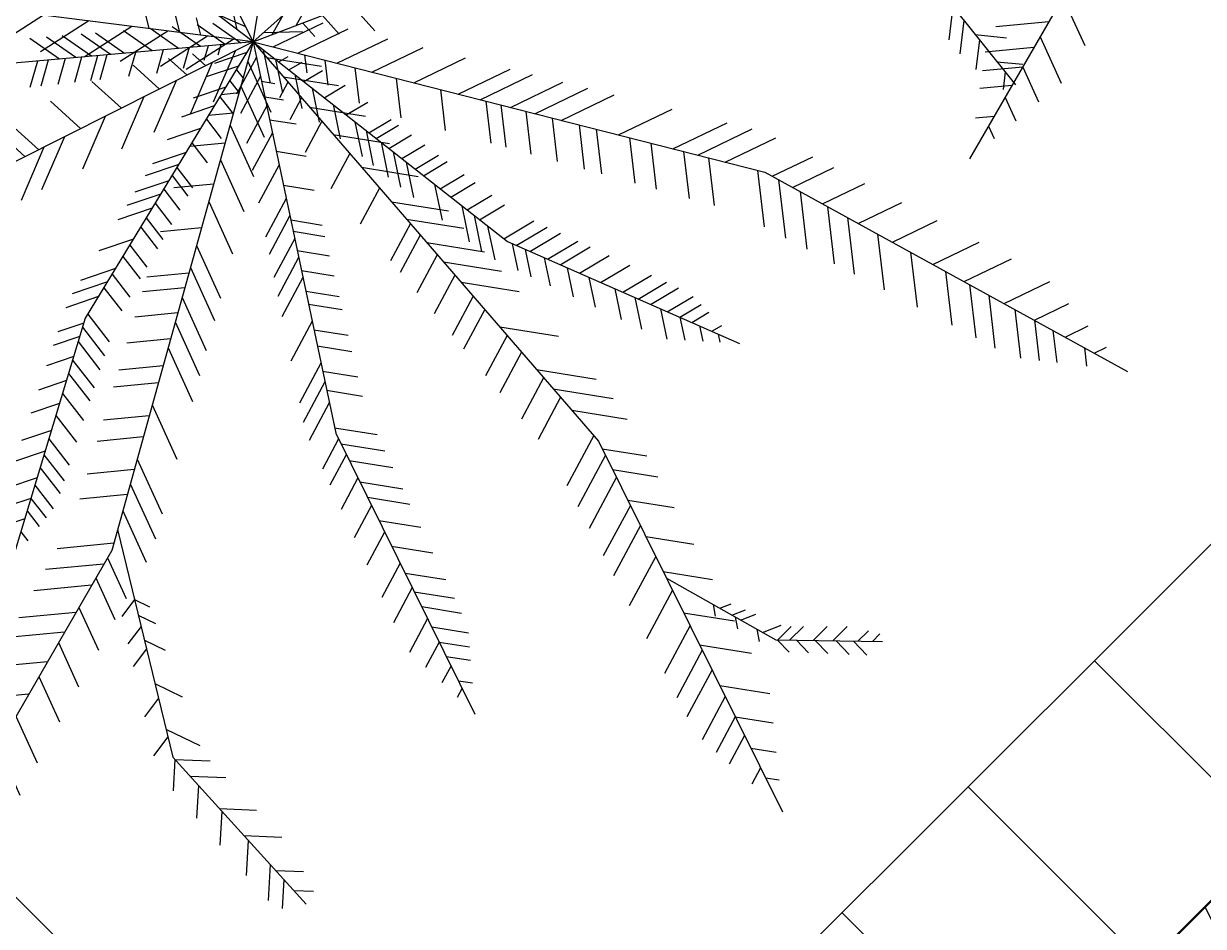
# Model space of a CAD drawing. Extents: x 58467 to 79089, y -33726 to -17391.
# Drawn here: x 69414.55 to 69456.57, y -21263.59 to -21231.42 of the extents above; entities that cross this region are included whole.
import ezdxf

# ---------------------------------------------------------------- set-up
doc = ezdxf.new("R2010")
doc.units = 0
doc.header["$LTSCALE"] = 100
for name, color, linetype in [('BA_elev4', 252, 'Continuous'), ('BA_env_landscp', 84, 'Continuous'), ('BA_mat_timber', 44, 'Continuous')]:
    doc.layers.add(name, color=color, linetype=linetype)

# ---------------------------------------------------------------- blocks, each defined once
blk = doc.blocks.new('MAVİ SEDİR')
for p, q in [((215889.63, 56499.32), (215959.36, 56491.6)), ((215933.88, 56494.42), (215943.6, 56502.32)), ((215947.63, 56492.9), (215955.61, 56499.39)), ((215919.79, 56495.98), (215927.97, 56485.59)), ((215926.79, 56495.21), (215935.08, 56484.69)), ((215936.55, 56494.13), (215943.92, 56484.77)), ((215952.84, 56492.32), (215957.15, 56486.86)), ((216017.46, 56427), (216024.12, 56446.04)), ((216030.69, 56430.84), (216035.71, 56445.19)), ((216044.02, 56434.72), (216047.39, 56444.34)), ((216056.65, 56438.39), (216058.45, 56443.53)), ((215986.48, 56417.99), (215993.21, 56437.24)), ((216000.12, 56421.96), (216007.02, 56441.67)), ((216038.75, 56433.19), (216048.83, 56425.22)), ((216052.41, 56437.16), (216058.24, 56432.56)), ((215968.95, 56412.89), (215975.47, 56431.54)), ((216022.16, 56428.36), (216037.41, 56416.32)), ((216030.69, 56430.84), (216043.29, 56420.9)), ((215954.11, 56408.58), (215960.46, 56426.72)), ((216010.83, 56425.07), (216027.4, 56411.98)), ((215938.58, 56404.06), (215944.73, 56421.67)), ((215991.97, 56419.59), (216008.89, 56406.23)), ((216002.46, 56422.64), (216019.19, 56409.43)), ((215916.72, 56397.7), (215922.62, 56414.56)), ((215925.54, 56400.27), (215931.55, 56417.43)), ((215976.85, 56415.19), (215994.05, 56401.61)), ((215899.55, 56388.47), (215906.91, 56409.52)), ((215962.52, 56411.02), (215979.99, 56397.23)), ((215889.9, 56382.74), (215897.83, 56405.41)), ((215940.82, 56404.71), (215958.68, 56390.6)), ((215949.44, 56407.22), (215967.15, 56393.24)), ((215881.19, 56377.57), (215889.08, 56400.14)), ((215928.83, 56401.23), (215946.92, 56386.94)), ((215910.99, 56395.27), (215928.71, 56381.28)), ((215919.52, 56398.52), (215937.78, 56384.1)), ((215861.97, 56366.17), (215869.78, 56388.5)), ((215893.75, 56385.03), (215908.63, 56373.28)), ((215884.9, 56379.78), (215899.59, 56368.19)), ((215841.84, 56354.22), (215849.56, 56376.3)), ((215873.36, 56372.93), (215887.78, 56361.54)), ((215832.62, 56348.75), (215840.3, 56370.72)), ((215865.86, 56368.48), (215880.12, 56357.22)), ((215823.96, 56343.61), (215831.61, 56365.48)), ((215813.35, 56337.31), (215820.95, 56359.05)), ((215848.14, 56357.96), (215862, 56347.02)), ((215854.15, 56361.52), (215868.14, 56350.47)), ((215805.52, 56332.67), (215813.09, 56354.31)), ((215838.62, 56352.31), (215852.26, 56341.53)), ((215789.99, 56323.44), (215797.49, 56344.9)), ((215829.42, 56346.85), (215842.86, 56336.23)), ((215820.56, 56341.59), (215833.8, 56331.13)), ((215918.56, 56327.67), (215921.73, 56340.2)), ((215925.29, 56330.29), (215928.21, 56341.83)), ((215930.36, 56332.27), (215932.77, 56341.79)), ((215935.15, 56334.13), (215937.08, 56341.76)), ((215943.27, 56337.3), (215944.38, 56341.71)), ((215775.2, 56314.67), (215782.65, 56335.95)), ((215815.36, 56338.51), (215828.49, 56328.14)), ((215907.36, 56323.3), (215910.6, 56336.1)), ((215913.59, 56325.73), (215916.79, 56338.38)), ((215938.29, 56335.36), (215943.51, 56331.94)), ((215945.79, 56338.28), (215948.58, 56336.46)), ((215889.87, 56316.48), (215893.21, 56329.69)), ((215898.38, 56319.79), (215901.67, 56332.8)), ((215930.36, 56332.27), (215938.15, 56327.17)), ((215740.89, 56306.54), (215734.79, 56327.89)), ((215750.44, 56327.88), (215764.46, 56327.12)), ((215762.87, 56307.35), (215770.26, 56328.48)), ((215799.33, 56328.99), (215812.09, 56318.91)), ((215876.97, 56311.45), (215880.39, 56324.96)), ((215882.1, 56313.45), (215885.48, 56326.84)), ((215912.2, 56325.19), (215922.9, 56318.18)), ((215922.51, 56329.2), (215932.84, 56322.44)), ((215864.32, 56306.51), (215867.81, 56320.32)), ((215869.85, 56308.67), (215873.31, 56322.35)), ((215904.1, 56322.03), (215914.55, 56315.19)), ((215736.74, 56297.27), (215730.68, 56318.51)), ((215745.43, 56316.69), (215755.33, 56316.16)), ((215749.13, 56299.2), (215756.46, 56320.16)), ((215783.78, 56319.76), (215796.19, 56309.95)), ((215858.97, 56304.91), (215862.36, 56318.31)), ((215893.68, 56317.96), (215903.8, 56311.34)), ((215740.4, 56294.01), (215747.69, 56314.87)), ((215769.24, 56311.13), (215780.26, 56302.42)), ((215827.06, 56301.09), (215829.79, 56311.88)), ((215832.36, 56301.73), (215835.12, 56312.64)), ((215840.52, 56302.7), (215843.33, 56313.81)), ((215846.78, 56303.45), (215849.62, 56314.71)), ((215875.64, 56310.93), (215885.2, 56304.67)), ((215884.87, 56314.53), (215894.72, 56308.08)), ((215733.77, 56295.48), (215744.28, 56306.6)), ((215742.03, 56309.07), (215749.11, 56308.69)), ((215791.36, 56296.82), (215793.87, 56306.75)), ((215795.03, 56297.26), (215797.56, 56307.27)), ((215801.29, 56298.01), (215803.86, 56308.17)), ((215807.8, 56298.79), (215810.41, 56309.11)), ((215814.53, 56299.59), (215817.18, 56310.08)), ((215818.78, 56300.1), (215821.45, 56310.69)), ((215867.9, 56307.91), (215877.21, 56301.81)), ((215741.51, 56289.3), (215759.41, 56302.24)), ((215751.64, 56288.56), (215769.63, 56301.57)), ((215758.69, 56304.87), (215766.47, 56298.73)), ((215769.03, 56294.14), (215771.4, 56303.54)), ((215780.02, 56295.46), (215782.46, 56305.12)), ((215837.89, 56302.39), (215850.14, 56294.38)), ((215844.05, 56303.13), (215856.35, 56295.08)), ((215850.87, 56303.94), (215862.3, 56296.47)), ((215862.66, 56305.87), (215871.81, 56299.88)), ((215725.43, 56288.79), (215706.74, 56300.57)), ((215751.29, 56292.02), (215752.78, 56297.9)), ((215751.52, 56300.61), (215757.09, 56296.22)), ((215758.75, 56292.91), (215760.85, 56301.25)), ((215767.57, 56287.4), (215785.71, 56300.51)), ((215781.88, 56286.36), (215800.14, 56299.57)), ((215797.44, 56297.55), (215809.31, 56289.78)), ((215799.02, 56285.11), (215817.44, 56298.43)), ((215803.56, 56298.28), (215815.48, 56290.47)), ((215810.07, 56299.06), (215822.06, 56291.21)), ((215817.04, 56283.8), (215835.62, 56297.23)), ((215824.31, 56300.76), (215836.43, 56292.83)), ((216047.84, 56268.63), (216078.14, 56298.05)), ((216071.17, 56291.28), (216071.21, 56297.21)), ((216075.31, 56295.31), (216075.34, 56299.49)), ((215746.22, 56291.41), (215747.29, 56295.63)), ((215754.24, 56292.38), (215765.71, 56284.87)), ((215762.97, 56293.42), (215774.52, 56285.86)), ((215773.42, 56294.67), (215785.06, 56287.05)), ((215784.4, 56295.99), (215796.15, 56288.3)), ((215789.93, 56296.65), (215801.73, 56288.92)), ((215826.11, 56283.14), (215844.78, 56296.63)), ((215838.43, 56282.24), (215857.2, 56295.82)), ((215848.47, 56281.51), (215867.33, 56295.15)), ((215859.16, 56280.73), (215878.12, 56294.44)), ((215882.51, 56279.03), (215901.68, 56292.89)), ((216063.99, 56284.31), (216064.04, 56292.38)), ((215727.14, 56292.01), (215710.22, 56285.39)), ((215738.36, 56290.47), (215749.68, 56283.06)), ((215744.53, 56291.21), (215755.91, 56283.77)), ((215754.41, 56288.36), (215756.47, 56281.57)), ((215762.73, 56287.75), (215765.6, 56278.27)), ((215904.8, 56277.41), (215924.17, 56291.41)), ((215914.9, 56276.67), (215934.36, 56290.74)), ((215926.09, 56275.86), (215944.16, 56288.92)), ((216069.96, 56290.11), (216077.62, 56289.93)), ((215730.26, 56286.09), (215716.94, 56283.74)), ((215727.05, 56284.94), (215722.35, 56263.35)), ((215734.61, 56285.07), (215728.61, 56272.95)), ((215737.42, 56282.84), (215758.11, 56275.09)), ((215738.57, 56286.54), (215743.43, 56270.51)), ((215746.78, 56281.18), (215751.14, 56284.33)), ((215774.95, 56286.86), (215779.03, 56273.42)), ((215791.82, 56285.63), (215796.41, 56270.49)), ((215809.85, 56284.32), (215814.57, 56268.75)), ((215828.46, 56282.97), (215833.3, 56266.96)), ((215945.46, 56273.62), (215959.94, 56284.08)), ((216058.44, 56278.92), (216058.49, 56286.8)), ((216065, 56285.29), (216072.44, 56285.12)), ((215716.81, 56277.03), (215710.75, 56280.71)), ((215726.27, 56281.32), (215712.88, 56278.96)), ((215719.01, 56278.73), (215714.29, 56257.03)), ((215725.18, 56280.02), (215727.28, 56276.22)), ((215736.09, 56279.03), (215730.05, 56266.85)), ((215730.9, 56282.21), (215739.08, 56261.68)), ((215745.02, 56282.33), (215749.9, 56266.23)), ((215752.08, 56277.73), (215758.16, 56282.13)), ((215759.86, 56272.65), (215768.48, 56278.89)), ((215834.48, 56282.53), (215839.37, 56266.38)), ((215844.75, 56281.78), (215849.72, 56265.39)), ((215855.42, 56281), (215860.46, 56264.36)), ((215866.47, 56280.2), (215871.59, 56263.3)), ((215873.43, 56279.69), (215878.6, 56262.63)), ((215887.03, 56278.7), (215892.29, 56261.32)), ((215954.17, 56270.68), (215968.9, 56281.34)), ((216051.75, 56272.42), (216051.8, 56280.08)), ((216059.01, 56279.47), (216066.19, 56279.31)), ((215710.21, 56271.93), (215701.74, 56277.07)), ((215719.99, 56273.83), (215706.49, 56271.44)), ((215721.9, 56276.1), (215724.84, 56270.8)), ((215736.49, 56277.38), (215740.8, 56276.83)), ((215742.41, 56274), (215763.21, 56266.21)), ((215755.16, 56275.72), (215760.07, 56259.49)), ((215895.72, 56278.07), (215901.05, 56260.48)), ((215909.11, 56277.09), (215914.53, 56259.19)), ((215919.37, 56276.35), (215924.86, 56258.2)), ((215939.37, 56274.89), (215945.91, 56253.29)), ((215967.03, 56266.34), (215982.14, 56277.27)), ((216041.98, 56266.99), (216045.19, 56274.28)), ((216048.32, 56269.09), (216048.37, 56276.63)), ((216053.69, 56274.31), (216060.64, 56274.15)), ((215700.51, 56264.43), (215688.51, 56271.72)), ((215706.37, 56268.96), (215701.62, 56247.09)), ((215717.08, 56270.35), (215721.25, 56262.83)), ((215726.84, 56269.93), (215719.75, 56269.59)), ((215727.71, 56272.56), (215735.93, 56251.93)), ((215738.4, 56269.53), (215732.32, 56257.25)), ((215737.7, 56272.42), (215743.72, 56271.64)), ((215743.77, 56271.58), (215739.26, 56266.11)), ((215764.26, 56269.78), (215769.21, 56253.43)), ((215770.59, 56265.65), (215780.3, 56272.68)), ((215948.22, 56272.69), (215954.96, 56250.42)), ((215957.41, 56269.59), (215964.09, 56247.53)), ((215982.36, 56261.17), (215997.93, 56272.43)), ((216032.36, 56264.32), (216034.95, 56270.18)), ((216048.32, 56269.09), (216055.03, 56268.94)), ((215714.35, 56267.09), (215700.75, 56264.69)), ((215739.48, 56265.12), (215748.01, 56264.03)), ((215747.87, 56264.31), (215741.56, 56256.67)), ((215782.06, 56258.17), (215792.05, 56265.39)), ((215969.24, 56265.6), (215975.84, 56243.81)), ((215997, 56256.24), (216013, 56267.81)), ((215999.86, 56255.27), (216047.84, 56268.63)), ((216023.16, 56261.76), (216025.15, 56266.26)), ((216028.45, 56263.23), (216030.79, 56268.52)), ((216039.5, 56266.31), (216043.58, 56263.44)), ((215695.02, 56260.18), (215690.23, 56238.16)), ((215710.43, 56262.41), (215715.13, 56253.94)), ((215724.22, 56262.01), (215714.32, 56261.54)), ((215740.48, 56260.99), (215734.36, 56248.63)), ((215750.26, 56260.09), (215771.22, 56252.24)), ((215775.17, 56262.66), (215780.16, 56246.18)), ((215977.75, 56262.73), (215984.29, 56241.13)), ((216014.3, 56250.4), (216030.83, 56262.35)), ((216020.32, 56260.96), (216024.11, 56258.31)), ((216029.99, 56263.66), (216033.92, 56260.9)), ((215707.59, 56259.02), (215693.88, 56256.61)), ((215722.69, 56257.4), (215730.98, 56236.61)), ((215741.93, 56255.07), (215751.54, 56253.83)), ((215786.64, 56255.18), (215791.67, 56238.55)), ((215793.9, 56250.44), (215804.17, 56257.87)), ((215797.73, 56247.94), (215808.09, 56255.43)), ((215990.66, 56258.37), (215997.11, 56237.08)), ((216027.76, 56245.86), (216044.68, 56258.1)), ((215700.48, 56250.54), (215686.65, 56248.1)), ((215703.32, 56253.93), (215708.15, 56245.22)), ((215720.37, 56250.37), (215706.33, 56249.71)), ((215742.97, 56250.77), (215736.8, 56238.29)), ((215753.9, 56253.64), (215744.96, 56242.8)), ((215792.41, 56251.42), (215797.47, 56234.71)), ((215804.27, 56243.68), (215814.79, 56251.28)), ((216004.79, 56253.61), (216011.15, 56232.63)), ((216044.87, 56240.09), (216061.22, 56251.91)), ((215681.42, 56249.67), (215676.59, 56227.46)), ((215696.9, 56246.28), (215683.02, 56243.83)), ((215757.31, 56247.59), (215778.42, 56239.69)), ((215800.25, 56246.31), (215805.33, 56229.5)), ((215811.06, 56239.25), (215821.74, 56246.97)), ((216019.72, 56248.57), (216025.97, 56227.94)), ((215693.61, 56242.34), (215698.62, 56233.31)), ((215695.98, 56245.17), (215700.95, 56236.22)), ((215718.18, 56243.78), (215726.53, 56222.84)), ((215744.55, 56244.31), (215754.43, 56243.04)), ((215806.63, 56242.14), (215811.75, 56225.26)), ((215818.09, 56234.66), (215828.93, 56242.5)), ((216030.07, 56245.08), (216036.25, 56224.68)), ((216038.32, 56242.29), (216044.44, 56222.09)), ((216057.92, 56235.68), (216070.24, 56244.59)), ((215667.12, 56238.62), (215662.25, 56216.21)), ((215692.05, 56240.48), (215678.08, 56238.02)), ((215689.56, 56237.51), (215694.64, 56228.34)), ((215745.59, 56240.02), (215739.36, 56227.44)), ((215762.21, 56238.91), (215752.13, 56226.71)), ((215813.44, 56237.7), (215818.58, 56220.73)), ((215822.52, 56231.77), (215833.47, 56239.69)), ((216049.5, 56238.52), (216055.14, 56219.92)), ((216071.08, 56231.25), (216079.34, 56237.22)), ((215688.09, 56235.76), (215674.05, 56233.28)), ((215685.35, 56232.48), (215690.51, 56223.17)), ((215715.05, 56234.32), (215699.25, 56233.57)), ((215746.91, 56234.61), (215740.66, 56221.97)), ((215747.25, 56233.21), (215757.41, 56231.91)), ((215765.76, 56232.62), (215787.05, 56224.65)), ((215831.17, 56226.13), (215842.32, 56234.2)), ((216057.92, 56235.68), (216062.58, 56220.32)), ((216065.87, 56233), (216069.6, 56220.7)), ((215683.88, 56230.73), (215669.77, 56228.24)), ((215680.99, 56227.29), (215686.24, 56217.83)), ((215712.78, 56227.46), (215721.2, 56206.34)), ((215748.7, 56227.27), (215742.41, 56214.55)), ((215748.13, 56229.62), (215758.38, 56228.3)), ((215828.29, 56228.01), (215833.49, 56210.85)), ((215836.7, 56222.52), (215847.99, 56230.68)), ((216079.36, 56228.45), (216081.51, 56221.34)), ((216083.54, 56227.04), (216087.96, 56230.23)), ((215678.25, 56224.01), (215683.54, 56214.46)), ((215749.62, 56223.49), (215760.02, 56222.16)), ((215771.1, 56223.16), (215760.74, 56210.62)), ((215845.22, 56216.97), (215856.71, 56225.27)), ((215750.16, 56221.28), (215743.84, 56208.5)), ((215842.48, 56218.75), (215847.73, 56201.42)), ((215851.75, 56212.71), (215863.39, 56221.12)), ((215709.37, 56217.15), (215693.12, 56216.38)), ((215751.72, 56214.9), (215745.36, 56202.06)), ((215751.17, 56217.13), (215761.73, 56215.77)), ((215774.64, 56216.89), (215796.11, 56208.84)), ((215848.91, 56214.56), (215854.18, 56197.15)), ((215864.48, 56204.4), (215878.34, 56214.43)), ((215707.11, 56210.31), (215715.59, 56189.01)), ((215752.78, 56210.54), (215763.5, 56209.16)), ((215779.11, 56208.96), (215800.68, 56200.89)), ((215856.03, 56209.92), (215860.92, 56193.75)), ((215870.82, 56201.67), (215885.11, 56212)), ((215877.79, 56199.32), (215891.94, 56209.55)), ((215753.79, 56206.38), (215764.62, 56204.99)), ((215780.26, 56206.92), (215769.61, 56194.02)), ((215886.75, 56196.3), (215900.73, 56206.4)), ((215893.2, 56194.12), (215907.05, 56204.14)), ((215703.51, 56199.44), (215686.8, 56198.66)), ((215704.25, 56201.67), (215712.77, 56180.28)), ((215755.11, 56200.97), (215748.68, 56187.99)), ((215783.23, 56201.66), (215772.49, 56188.65)), ((215868.73, 56202.37), (215872.66, 56189.42)), ((215875.33, 56200.15), (215879.32, 56186.96)), ((215902.98, 56190.82), (215916.64, 56200.7)), ((215755.77, 56198.28), (215766.8, 56196.86)), ((215785.18, 56198.21), (215806.87, 56190.09)), ((215885.07, 56196.86), (215889.17, 56183.33)), ((215913.69, 56187.21), (215927.15, 56196.94)), ((215701.61, 56193.71), (215684.76, 56192.92)), ((215757.03, 56193.09), (215768.19, 56191.66)), ((215788.29, 56192.69), (215777.39, 56179.48)), ((215790.12, 56189.45), (215811.92, 56181.28)), ((215896.69, 56192.94), (215900.91, 56179.01)), ((215907.78, 56189.2), (215912.12, 56174.87)), ((215925, 56183.39), (215938.24, 56192.96)), ((215932.84, 56180.75), (215945.93, 56190.21)), ((215758.35, 56187.68), (215751.86, 56174.56)), ((215758.98, 56185.11), (215770.34, 56183.65)), ((215920.89, 56184.78), (215925.37, 56169.99)), ((215939.1, 56178.64), (215952.06, 56188.01)), ((215759.82, 56181.65), (215753.29, 56168.48)), ((215793.55, 56183.37), (215782.48, 56169.96)), ((215795.39, 56180.11), (215817.3, 56171.91)), ((215931.09, 56181.34), (215935.68, 56166.19)), ((215947.57, 56175.78), (215959.5, 56184.41)), ((215953.95, 56173.63), (215963.8, 56180.75)), ((215760.47, 56178.99), (215771.98, 56177.51)), ((215944.06, 56176.96), (215948.49, 56162.33)), ((215959.97, 56171.59), (215967.87, 56177.3)), ((215761.44, 56174.98), (215755.39, 56162.74)), ((215799, 56173.73), (215787.75, 56160.11)), ((215953.95, 56173.63), (215957.29, 56162.6)), ((215970.19, 56168.15), (215974.75, 56171.45)), ((215763.37, 56167.06), (215777.08, 56165.3)), ((215802.43, 56167.64), (215791.08, 56153.89)), ((215963.92, 56170.26), (215966.16, 56162.87)), ((215973.36, 56167.08), (215974.56, 56163.13)), ((215764.76, 56163.51), (215759.91, 56153.71)), ((215765.6, 56161.94), (215779.73, 56160.12)), ((215767.42, 56158.55), (215762.48, 56148.57)), ((215768.41, 56156.7), (215782.4, 56154.9)), ((215806.9, 56159.72), (215829.05, 56151.43)), ((215809.13, 56155.78), (215797.56, 56141.77)), ((215771.34, 56151.22), (215766.27, 56140.99)), ((215772.01, 56149.96), (215785.84, 56148.19)), ((215813.41, 56148.19), (215801.71, 56134.01)), ((215776.02, 56142.49), (215770.8, 56131.94)), ((215774.61, 56145.12), (215788.31, 56143.36)), ((215778.55, 56137.76), (215792.06, 56136.03)), ((215817.88, 56140.26), (215840.27, 56131.88)), ((215780.48, 56134.15), (215775.12, 56123.31)), ((215820.01, 56136.5), (215808.09, 56122.07)), ((215782.86, 56129.71), (215796.17, 56128)), ((215822.86, 56131.44), (215845.35, 56123.02)), ((215785.76, 56124.29), (215780.22, 56113.1)), ((215825.06, 56127.54), (215812.99, 56112.92)), ((215787.41, 56121.21), (215800.51, 56119.53)), ((215828.38, 56121.67), (215849.26, 56113.85)), ((215789.87, 56116.63), (215784.19, 56105.17)), ((215790.57, 56115.31), (215803.51, 56113.65)), ((215832.13, 56115.02), (215911.45, 56066.59)), ((215793.09, 56110.61), (215805.91, 56108.96)), ((215834.92, 56110.07), (215820.55, 56092.66)), ((215795.09, 56106.88), (215789.61, 56095.81)), ((215796.5, 56104.24), (215808.3, 56102.72)), ((215837.98, 56101.48), (215823.17, 56083.54)), ((215837.23, 56104.29), (215853.96, 56098.03)), ((215856.52, 56100.13), (215862.76, 56102.3)), ((215799.07, 56099.44), (215794.94, 56091.1)), ((215799.07, 56099.44), (215808.82, 56098.19)), ((215856.52, 56100.13), (215857.69, 56091.77)), ((215861.99, 56096.79), (215869.18, 56099.29)), ((215803.08, 56091.95), (215800.32, 56086.36)), ((215801.5, 56094.91), (215809.3, 56093.91)), ((215840.49, 56092.11), (215825.81, 56074.33)), ((215839.6, 56095.42), (215856.63, 56089.04)), ((215865.95, 56094.37), (215867.15, 56085.82)), ((215870.65, 56091.5), (215879.33, 56094.52)), ((215805.61, 56087.23), (215810.12, 56086.65)), ((215873.71, 56089.63), (215874.93, 56080.92)), ((215843.11, 56082.31), (215860.58, 56075.76)), ((215885.85, 56082.22), (215897.15, 56086.15)), ((215843.71, 56080.05), (215829.21, 56062.5)), ((215890.94, 56079.11), (215892.21, 56070.04)), ((215901.75, 56072.51), (215915.79, 56077.4)), ((215912.69, 56066.53), (215923.04, 56076.06)), ((215921.61, 56066.09), (215932.12, 56075.77)), ((215938.99, 56065.24), (215949.8, 56075.2)), ((215953.41, 56064.54), (215964.48, 56074.73)), ((215846.03, 56071.37), (215831.66, 56053.98)), ((215904.42, 56070.88), (215905.74, 56061.53)), ((215972.05, 56063.62), (215980.2, 56071.12)), ((215982.82, 56063.1), (215988.56, 56068.39)), ((215847.28, 56066.67), (215865.28, 56059.93)), ((215911.45, 56066.59), (215990.17, 56062.74)), ((215912.69, 56066.53), (215921.03, 56057.19)), ((215926.65, 56065.84), (215935.28, 56056.17)), ((215940.46, 56065.17), (215949.38, 56055.17)), ((215956.02, 56064.41), (215965.28, 56054.04)), ((215968.91, 56063.78), (215978.43, 56053.11)), ((215976.93, 56063.38), (215984.62, 56054.77)), ((215849.55, 56058.21), (215835.38, 56041.05)), ((215851.27, 56051.75), (215869.77, 56044.82)), ((215853.4, 56043.8), (215839.44, 56026.9)), ((215855.99, 56034.11), (215875.08, 56026.95)), ((215859.66, 56020.38), (215879.22, 56013.06)), ((215862.53, 56009.61), (215849.09, 55993.33)), ((215864.32, 56002.94), (215883.21, 55995.86)), ((215865.58, 55998.21), (215853.2, 55983.23)), ((215867.87, 55989.63), (215857.65, 55977.25)), ((215867.87, 55989.63), (215882.11, 55984.3)), ((215870.04, 55981.52), (215861.86, 55971.61)), ((215871.46, 55976.21), (215881, 55972.64)), ((215873.71, 55967.78), (215868.98, 55962.04)), ((215874.85, 55963.51), (215879.95, 55961.6))]:
    blk.add_line(p, q)
for points in [[(215733.44, 56289.88), (215818.95, 56481.07), (215921.28, 56609.39)], [(215733.44, 56289.88), (215610.98, 56459.79), (215484.78, 56564.71)], [(215733.44, 56289.88), (215741.89, 56434.71), (215719.93, 56546.25)], [(215733.44, 56289.88), (215913.55, 56396.78), (216071.14, 56442.61)], [(215733.44, 56289.88), (215570.26, 56345), (215457.23, 56418.78)], [(215733.44, 56289.88), (215860.77, 56305.13), (215954.4, 56341.64)], [(215733.44, 56289.88), (215525.95, 56261.43), (215374.08, 56199.19)], [(215733.44, 56289.88), (215567.74, 56161.8), (215416.92, 56097.07)], [(215733.44, 56289.88), (215667.64, 56091.05), (215578.76, 55953.08)], [(215733.44, 56289.88), (215651.08, 56191.59), (215607.85, 56100.87)], [(215733.44, 56289.88), (215763.8, 56165.29), (215811.25, 56076.71)], [(215733.44, 56289.88), (215866.36, 56203.18), (215984.19, 56163.42)], [(215733.44, 56289.88), (215836.38, 56107.49), (215878.75, 55948.93)], [(215733.44, 56289.88), (215942.33, 56274.68), (216097.84, 56222.22)]]:
    blk.add_lwpolyline(points)

msp = doc.modelspace()

# ---------------------------------------------------------------- hatches: boundary and pattern name
at = {"layer": 'BA_elev4'}
h = msp.add_hatch(dxfattribs=at)
h.set_pattern_fill('GRAVEL', color=256, scale=2, angle=269.5448)
h.set_pattern_definition([(137.557613, (26837.0216, 12411.226), (-453.95704526, 410.01926913), [6.83443, -676.609673]), (94.5145664, (26831.9781, 12415.8384), (45.95560872, -609.98432933), [11.728094, -1161.08098]), (42.0552725, (26831.055, 12427.53), (-562.81802574, -503.54474469), [8.26963, -818.694456]), (176.8185144, (26818.5128, 12447.4424), (1015.56437343, -58.86971564), [10.68009, -1057.32875]), (202.3784796, (26807.8491, 12448.035), (611.59859325, 249.14919372), [10.472674, -1036.796155]), (266.8185144, (26798.1652, 12444.048), (58.86971564, 1015.56437343), [10.68009, -1057.32875]), (307.239066, (26797.5724, 12433.3843), (-502.73761265, 664.41481984), [14.123873, -1398.262306]), (341.800154, (26806.1194, 12422.14), (1114.73977177, -364.4672293), [13.33439, -1320.10513]), (30.974391, (26818.7867, 12417.9752), (663.60768798, 401.14081873), [10.71626, -1060.910914]), (84.781184, (26827.9748, 12423.4904), (-55.23762227, -558.3788007), [12.234266, -599.47874]), (131.9422632, (26829.0876, 12435.674), (-553.93957553, 614.019988813), [15.82156, -1566.33545]), (48.3589, (26817.6052, 12397.156), (307.61534333, 353.1673832), [5.40009, -534.611316]), (81.01406, (26821.1934, 12401.1916), (-106.84315089, -659.57202875), [10.27364, -1017.09278]), (134.544825, (26822.798, 12411.34), (-50.798397, 0.403566), [7.184187, -64.65786]), (112.743416, (26828.922, 12414.8466), (99.5789643, -254.7991167), [3.868826, -383.012447]), (201.346235, (26827.426, 12418.415), (152.7987568, 49.5876992), [5.471312, -268.09506]), (300.508582, (26822.3305, 12416.423), (100.3860961, -153.2023228), [8.886393, -287.325963]), (71.109877, (26826.842, 12408.767), (-51.605529, -101.193228), [6.425743, -154.21796]), (285.934366, (26827.6605, 12447.8777), (148.35953162, -509.19466747), [9.00176, -891.176533]), (339.8910014, (26830.1318, 12439.2218), (-557.16810293, 207.6328131), [7.55198, -747.644314]), (202.743416, (26837.0015, 12408.686), (254.7991167, 99.5789643), [7.7376, -379.14367]), (253.155285, (26829.8655, 12405.6948), (156.43085015, 506.77327191), [9.00176, -891.176533]), (248.98878, (26796.1655, 12448.128), (103.6146236, 253.184853), [8.680704, -425.354686]), (204.319966, (26793.053, 12440.0244), (560.80019616, 249.55275993), [7.273442, -720.071868]), (336.346235, (26786.199, 12408.582), (253.184853, -103.6146236), [7.7376, -379.14367]), (286.89885, (26793.2866, 12405.4774), (-197.94723085, 661.99342429), [8.515655, -843.04752]), (338.98878, (26786.397, 12433.473), (-253.184853, 103.6146236), [4.34035, -429.69504]), (10.854758, (26786.223, 12411.63), (203.5971538, 49.1841333), [2.59029, -256.4399]), (75.508582, (26788.767, 12412.118), (-52.0090948, -151.991625), [10.472674, -198.98109]), (95.5538314, (26791.3878, 12422.257), (46.76273771, -508.38753561), [9.70534, -960.827297]), (213.234893, (26817.759, 12416.46), (102.00036, 49.991265), [7.326478, -175.835527]), (262.702052, (26811.6305, 12412.444), (-108.457414675, -862.76561661), [12.791135, -1266.32018]), (330.490221, (26810.0057, 12399.7564), (-353.97451506, 206.0185494), [5.230165, -517.787846]), (359.54483, (26814.557, 12397.18), (51.201963, 50.39483), [3.048, -47.752]), (29.8012626, (26792.92, 12423.261), (-357.2030425, -200.36862635), [7.05734, -698.678815]), (317.557613, (26799.044, 12426.7684), (453.95704526, -410.01926914), [13.668858, -669.775244]), (269.54483, (26809.13, 12417.544), (50.39483, -51.201963), [13.208, -37.592]), (234.849672, (26809.026, 12404.3364), (-359.62443779, -505.15900838), [8.03219, -795.186334]), (163.59943, (26804.402, 12397.769), (-202.79002195, 52.4126607), [7.39658, -362.433]), (117.190801, (26797.306, 12399.8573), (-500.31621697, 969.20520172), [12.0429, -1192.24929]), (84.970904, (26791.803, 12410.5694), (56.04475404, 659.97559466), [12.74059, -1261.31693])])
h.paths.add_polyline_path([(69183.431, -20959.897), (69126.225, -21017.15), (69432.255, -21323.214), (69717.87, -21323.214), (69717.872, -21201.568), (69581.504, -21201.568), (69489.311, -21293.738), (69457.544, -21261.964), (69429.298, -21290.289), (69368.31, -21229.174), (69393.345, -21204.127), (69258.996, -21070.019), (69233.888, -21095.14), (69172.853, -21034.136), (69215.227, -20991.677)])
at = {"layer": 'BA_mat_timber'}
h = msp.add_hatch(dxfattribs=at)
h.set_pattern_fill('DOLMIT', color=256, angle=135.0146)
h.set_pattern_definition([(135.014626, (26786.514, 12448.2046), (-4.4889817, -4.49127415), []), (180.014626, (26786.514, 12448.205), (0.004585, -17.9604994), [8.980256, -17.960512])])
h.paths.add_polyline_path([(69429.267, -21290.256), (69368.231, -21229.253), (69448.784, -21148.077), (69509.82, -21209.08)])
h.paths.add_polyline_path([(69429.262, -21277.529), (69497.444, -21209.436), (69449.14, -21161.157), (69380.958, -21229.25)], flags=16)

# ---------------------------------------------------------------- linework, layer by layer
at = {"layer": 'BA_elev4'}
msp.add_lwpolyline([(69183.431, -20959.897), (69126.225, -21017.15), (69432.255, -21323.214), (69717.87, -21323.214), (69717.872, -21201.568), (69581.504, -21201.568), (69489.311, -21293.738), (69457.544, -21261.964), (69429.298, -21290.289), (69368.31, -21229.174), (69393.345, -21204.127), (69258.996, -21070.019), (69233.888, -21095.14), (69172.853, -21034.136), (69215.227, -20991.677)], close=True, dxfattribs=at)
at = {"layer": 'BA_mat_timber'}
for points in [[(69429.266, -21290.257), (69368.231, -21229.253), (69449.136, -21148.429), (69510.172, -21209.433)], [(69380.958, -21229.25), (69429.262, -21277.529), (69497.444, -21209.436), (69449.14, -21161.157)]]:
    msp.add_lwpolyline(points, close=True, dxfattribs=at)

# ---------------------------------------------------------------- block references
at = {"layer": 'BA_env_landscp', "xscale": 0.0897941503884487, "yscale": 0.0897941503884487, "zscale": 0.0897941503884487, "rotation": 315.0143976010415}
for p in [(52186.252, -11085.991, 0), (52148.322, -11112.7, 0)]:
    msp.add_blockref('MAVİ SEDİR', p, dxfattribs=at)

doc.saveas('drawing.dxf')
